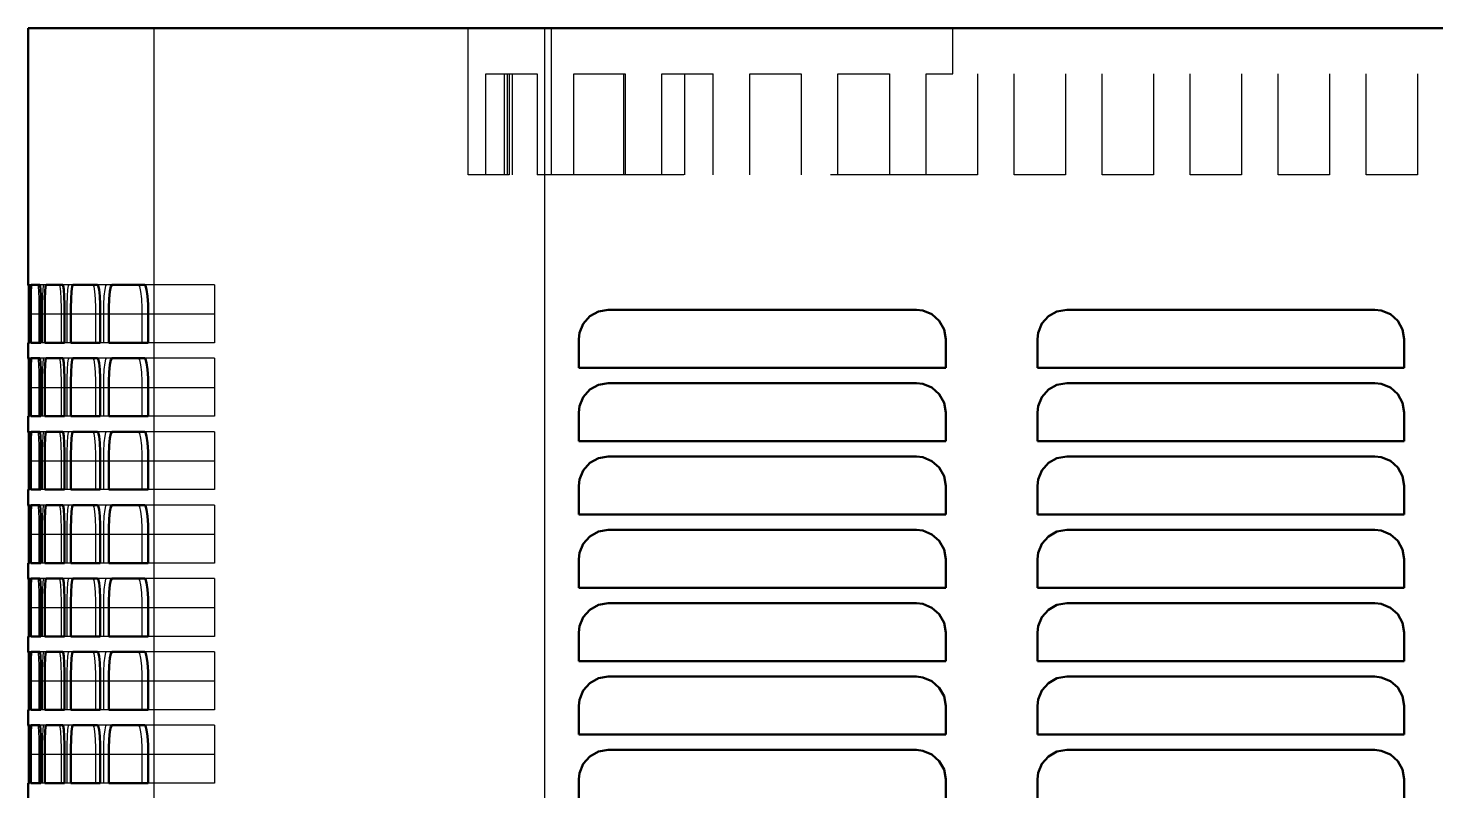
# Model space of a CAD drawing. Header units: inches. Extents: x 0 to 35.8, y 0 to 41.5.
# Drawn here: x 0.23 to 9.83, y 36.3 to 41.5 of the extents above; entities that cross this region are included whole.
import ezdxf

# ---------------------------------------------------------------- set-up
doc = ezdxf.new("R2010")
doc.units = ezdxf.units.IN
doc.header["$MEASUREMENT"] = 0
doc.linetypes.add('Dashed', pattern=[2, 1, -1])
for name, color, linetype, lineweight in [('AM_0', 7, 'Continuous', 50), ('AM_4', 3, 'Continuous', 25), ('AM_9', 6, 'Dashed', 25)]:
    doc.layers.add(name, color=color, linetype=linetype, lineweight=lineweight)

msp = doc.modelspace()

# ---------------------------------------------------------------- linework, layer by layer
at = {"layer": 'AM_0'}
for p, q in [((0.23, 41.5), (0.23, 39.75)), ((0.23, 41.5), (35.77, 41.5)), ((0.2364, 39.75), (0.23, 39.75)), ((0.3099, 39.75), (0.2515, 39.75)), ((0.4655, 39.75), (0.3519, 39.75)), ((0.7037, 39.75), (0.5345, 39.75)), ((1.0249, 39.75), (0.7999, 39.75)), ((0.2348, 39.55), (0.2348, 39.355)), ((0.2387, 39.355), (0.2387, 39.55)), ((0.2478, 39.55), (0.2478, 39.355)), ((0.3174, 39.355), (0.3174, 39.55)), ((0.343, 39.55), (0.343, 39.355)), ((0.4783, 39.355), (0.4783, 39.55)), ((0.5204, 39.55), (0.5204, 39.355)), ((0.7218, 39.355), (0.7218, 39.55)), ((0.7804, 39.55), (0.7804, 39.355)), ((1.0483, 39.355), (1.0483, 39.55)), ((6.284, 39.581), (4.184, 39.581)), ((9.409, 39.581), (7.309, 39.581)), ((0.23, 39.355), (0.2387, 39.355)), ((0.23, 39.355), (0.23, 39.25)), ((0.2478, 39.355), (0.3174, 39.355)), ((0.343, 39.355), (0.4783, 39.355)), ((0.5204, 39.355), (0.7218, 39.355)), ((0.7804, 39.355), (1.0483, 39.355)), ((3.984, 39.381), (3.984, 39.186)), ((6.484, 39.186), (6.484, 39.381)), ((7.109, 39.381), (7.109, 39.186)), ((9.609, 39.186), (9.609, 39.381)), ((0.2364, 39.25), (0.23, 39.25)), ((0.3099, 39.25), (0.2515, 39.25)), ((0.4655, 39.25), (0.3519, 39.25)), ((0.7037, 39.25), (0.5345, 39.25)), ((1.0249, 39.25), (0.7999, 39.25)), ((3.984, 39.186), (6.484, 39.186)), ((7.109, 39.186), (9.609, 39.186)), ((6.284, 39.081), (4.184, 39.081)), ((9.409, 39.081), (7.309, 39.081)), ((0.2348, 39.05), (0.2348, 38.855)), ((0.2387, 38.855), (0.2387, 39.05)), ((0.2478, 39.05), (0.2478, 38.855)), ((0.3174, 38.855), (0.3174, 39.05)), ((0.343, 39.05), (0.343, 38.855)), ((0.4783, 38.855), (0.4783, 39.05)), ((0.5204, 39.05), (0.5204, 38.855)), ((0.7218, 38.855), (0.7218, 39.05)), ((0.7804, 39.05), (0.7804, 38.855)), ((1.0483, 38.855), (1.0483, 39.05)), ((3.984, 38.881), (3.984, 38.686)), ((6.484, 38.686), (6.484, 38.881)), ((7.109, 38.881), (7.109, 38.686)), ((9.609, 38.686), (9.609, 38.881)), ((0.23, 38.855), (0.2387, 38.855)), ((0.23, 38.855), (0.23, 38.75)), ((0.2478, 38.855), (0.3174, 38.855)), ((0.343, 38.855), (0.4783, 38.855)), ((0.5204, 38.855), (0.7218, 38.855)), ((0.7804, 38.855), (1.0483, 38.855)), ((0.2364, 38.75), (0.23, 38.75)), ((0.3099, 38.75), (0.2515, 38.75)), ((0.4655, 38.75), (0.3519, 38.75)), ((0.7037, 38.75), (0.5345, 38.75)), ((1.0249, 38.75), (0.7999, 38.75)), ((3.984, 38.686), (6.484, 38.686)), ((7.109, 38.686), (9.609, 38.686)), ((6.284, 38.581), (4.184, 38.581)), ((9.409, 38.581), (7.309, 38.581)), ((0.2348, 38.55), (0.2348, 38.355)), ((0.2387, 38.355), (0.2387, 38.55)), ((0.2478, 38.55), (0.2478, 38.355)), ((0.3174, 38.355), (0.3174, 38.55)), ((0.343, 38.55), (0.343, 38.355)), ((0.4783, 38.355), (0.4783, 38.55)), ((0.5204, 38.55), (0.5204, 38.355)), ((0.7218, 38.355), (0.7218, 38.55)), ((0.7804, 38.55), (0.7804, 38.355)), ((1.0483, 38.355), (1.0483, 38.55)), ((3.984, 38.381), (3.984, 38.186)), ((6.484, 38.186), (6.484, 38.381)), ((7.109, 38.381), (7.109, 38.186)), ((9.609, 38.186), (9.609, 38.381)), ((0.23, 38.355), (0.2387, 38.355)), ((0.23, 38.355), (0.23, 38.25)), ((0.2478, 38.355), (0.3174, 38.355)), ((0.343, 38.355), (0.4783, 38.355)), ((0.5204, 38.355), (0.7218, 38.355)), ((0.7804, 38.355), (1.0483, 38.355)), ((0.2364, 38.25), (0.23, 38.25)), ((0.3099, 38.25), (0.2515, 38.25)), ((0.4655, 38.25), (0.3519, 38.25)), ((0.7037, 38.25), (0.5345, 38.25)), ((1.0249, 38.25), (0.7999, 38.25)), ((3.984, 38.186), (6.484, 38.186)), ((7.109, 38.186), (9.609, 38.186)), ((0.2348, 38.05), (0.2348, 37.855)), ((0.2387, 37.855), (0.2387, 38.05)), ((0.2478, 38.05), (0.2478, 37.855)), ((0.3174, 37.855), (0.3174, 38.05)), ((0.343, 38.05), (0.343, 37.855)), ((0.4783, 37.855), (0.4783, 38.05)), ((0.5204, 38.05), (0.5204, 37.855)), ((0.7218, 37.855), (0.7218, 38.05)), ((0.7804, 38.05), (0.7804, 37.855)), ((1.0483, 37.855), (1.0483, 38.05)), ((6.284, 38.081), (4.184, 38.081)), ((9.409, 38.081), (7.309, 38.081)), ((0.23, 37.855), (0.2387, 37.855)), ((0.23, 37.855), (0.23, 37.75)), ((0.2478, 37.855), (0.3174, 37.855)), ((0.343, 37.855), (0.4783, 37.855)), ((0.5204, 37.855), (0.7218, 37.855)), ((0.7804, 37.855), (1.0483, 37.855)), ((3.984, 37.881), (3.984, 37.686)), ((6.484, 37.686), (6.484, 37.881)), ((7.109, 37.881), (7.109, 37.686)), ((9.609, 37.686), (9.609, 37.881)), ((0.2364, 37.75), (0.23, 37.75)), ((0.3099, 37.75), (0.2515, 37.75)), ((0.4655, 37.75), (0.3519, 37.75)), ((0.7037, 37.75), (0.5345, 37.75)), ((1.0249, 37.75), (0.7999, 37.75)), ((3.984, 37.686), (6.484, 37.686)), ((7.109, 37.686), (9.609, 37.686)), ((0.2348, 37.55), (0.2348, 37.355)), ((0.2387, 37.355), (0.2387, 37.55)), ((0.2478, 37.55), (0.2478, 37.355)), ((0.3174, 37.355), (0.3174, 37.55)), ((0.343, 37.55), (0.343, 37.355)), ((0.4783, 37.355), (0.4783, 37.55)), ((0.5204, 37.55), (0.5204, 37.355)), ((0.7218, 37.355), (0.7218, 37.55)), ((0.7804, 37.55), (0.7804, 37.355)), ((1.0483, 37.355), (1.0483, 37.55)), ((6.284, 37.581), (4.184, 37.581)), ((9.409, 37.581), (7.309, 37.581)), ((0.23, 37.355), (0.2387, 37.355)), ((0.23, 37.355), (0.23, 37.25)), ((0.2478, 37.355), (0.3174, 37.355)), ((0.343, 37.355), (0.4783, 37.355)), ((0.5204, 37.355), (0.7218, 37.355)), ((0.7804, 37.355), (1.0483, 37.355)), ((3.984, 37.381), (3.984, 37.186)), ((6.484, 37.186), (6.484, 37.381)), ((7.109, 37.381), (7.109, 37.186)), ((9.609, 37.186), (9.609, 37.381)), ((0.2364, 37.25), (0.23, 37.25)), ((0.3099, 37.25), (0.2515, 37.25)), ((0.4655, 37.25), (0.3519, 37.25)), ((0.7037, 37.25), (0.5345, 37.25)), ((1.0249, 37.25), (0.7999, 37.25)), ((3.984, 37.186), (6.484, 37.186)), ((7.109, 37.186), (9.609, 37.186)), ((0.2348, 37.05), (0.2348, 36.855)), ((0.2387, 36.855), (0.2387, 37.05)), ((0.2478, 37.05), (0.2478, 36.855)), ((0.3174, 36.855), (0.3174, 37.05)), ((0.343, 37.05), (0.343, 36.855)), ((0.4783, 36.855), (0.4783, 37.05)), ((0.5204, 37.05), (0.5204, 36.855)), ((0.7218, 36.855), (0.7218, 37.05)), ((0.7804, 37.05), (0.7804, 36.855)), ((1.0483, 36.855), (1.0483, 37.05)), ((6.284, 37.081), (4.184, 37.081)), ((9.409, 37.081), (7.309, 37.081)), ((0.23, 36.855), (0.2387, 36.855)), ((0.23, 36.855), (0.23, 36.75)), ((0.2478, 36.855), (0.3174, 36.855)), ((0.343, 36.855), (0.4783, 36.855)), ((0.5204, 36.855), (0.7218, 36.855)), ((0.7804, 36.855), (1.0483, 36.855)), ((3.984, 36.881), (3.984, 36.686)), ((6.484, 36.686), (6.484, 36.881)), ((7.109, 36.881), (7.109, 36.686)), ((9.609, 36.686), (9.609, 36.881)), ((0.2364, 36.75), (0.23, 36.75)), ((0.3099, 36.75), (0.2515, 36.75)), ((0.4655, 36.75), (0.3519, 36.75)), ((0.7037, 36.75), (0.5345, 36.75)), ((1.0249, 36.75), (0.7999, 36.75)), ((3.984, 36.686), (6.484, 36.686)), ((7.109, 36.686), (9.609, 36.686)), ((6.284, 36.581), (4.184, 36.581)), ((9.409, 36.581), (7.309, 36.581)), ((0.2348, 36.55), (0.2348, 36.355)), ((0.2387, 36.355), (0.2387, 36.55)), ((0.2478, 36.55), (0.2478, 36.355)), ((0.3174, 36.355), (0.3174, 36.55)), ((0.343, 36.55), (0.343, 36.355)), ((0.4783, 36.355), (0.4783, 36.55)), ((0.5204, 36.55), (0.5204, 36.355)), ((0.7218, 36.355), (0.7218, 36.55)), ((0.7804, 36.55), (0.7804, 36.355)), ((1.0483, 36.355), (1.0483, 36.55)), ((3.984, 36.381), (3.984, 36.186)), ((6.484, 36.186), (6.484, 36.381)), ((7.109, 36.381), (7.109, 36.186)), ((9.609, 36.186), (9.609, 36.381)), ((0.23, 36.355), (0.2387, 36.355)), ((0.23, 36.355), (0.23, 36.25)), ((0.2478, 36.355), (0.3174, 36.355)), ((0.343, 36.355), (0.4783, 36.355)), ((0.5204, 36.355), (0.7218, 36.355)), ((0.7804, 36.355), (1.0483, 36.355))]:
    msp.add_line(p, q, dxfattribs=at)
for points in [[(0.2331, 39.75), (0.2336, 39.7387), (0.2341, 39.7062), (0.2345, 39.656), (0.2347, 39.5939), (0.2348, 39.55)], [(0.2387, 39.55), (0.2385, 39.6162), (0.2381, 39.6749), (0.2376, 39.7196), (0.2369, 39.7451), (0.2364, 39.75)], [(0.2515, 39.75), (0.2502, 39.7387), (0.2492, 39.7062), (0.2484, 39.656), (0.2479, 39.5939), (0.2478, 39.55)], [(0.3174, 39.55), (0.3169, 39.6162), (0.3157, 39.6749), (0.3138, 39.7195), (0.3115, 39.7451), (0.3099, 39.75)], [(0.3519, 39.75), (0.3489, 39.7387), (0.3463, 39.7061), (0.3443, 39.6559), (0.3432, 39.5937), (0.343, 39.55)], [(0.4783, 39.55), (0.4776, 39.6161), (0.4755, 39.6747), (0.4723, 39.7194), (0.4683, 39.745), (0.4655, 39.75)], [(0.5345, 39.75), (0.5298, 39.7387), (0.5256, 39.706), (0.5225, 39.6556), (0.5207, 39.5934), (0.5204, 39.55)], [(0.7218, 39.55), (0.7207, 39.616), (0.7178, 39.6746), (0.7133, 39.7192), (0.7077, 39.7449), (0.7037, 39.75)], [(0.7999, 39.75), (0.7934, 39.7386), (0.7876, 39.7058), (0.7833, 39.6553), (0.7809, 39.593), (0.7804, 39.55)], [(1.0483, 39.55), (1.047, 39.6159), (1.0432, 39.6743), (1.0374, 39.7189), (1.0301, 39.7448), (1.0249, 39.75)], [(4.184, 39.581), (4.1175, 39.5696), (4.0584, 39.5367), (4.0138, 39.486), (3.9886, 39.4236), (3.984, 39.381)], [(6.484, 39.381), (6.4728, 39.447), (6.4405, 39.5055), (6.3907, 39.5501), (6.3288, 39.5759), (6.284, 39.581)], [(7.309, 39.581), (7.2426, 39.5697), (7.1837, 39.5369), (7.139, 39.4864), (7.1137, 39.4241), (7.109, 39.381)], [(9.609, 39.381), (9.5978, 39.4471), (9.5654, 39.5057), (9.5154, 39.5504), (9.4534, 39.576), (9.409, 39.581)], [(0.2331, 39.25), (0.2336, 39.2387), (0.2341, 39.2062), (0.2345, 39.156), (0.2347, 39.0939), (0.2348, 39.05)], [(0.2387, 39.05), (0.2385, 39.1162), (0.2381, 39.1749), (0.2376, 39.2196), (0.2369, 39.2451), (0.2364, 39.25)], [(0.2515, 39.25), (0.2502, 39.2387), (0.2492, 39.2062), (0.2484, 39.156), (0.2479, 39.0939), (0.2478, 39.05)], [(0.3174, 39.05), (0.3169, 39.1162), (0.3157, 39.1749), (0.3138, 39.2195), (0.3115, 39.2451), (0.3099, 39.25)], [(0.3519, 39.25), (0.3489, 39.2387), (0.3463, 39.2061), (0.3443, 39.1559), (0.3432, 39.0937), (0.343, 39.05)], [(0.4783, 39.05), (0.4776, 39.1161), (0.4755, 39.1747), (0.4723, 39.2194), (0.4683, 39.245), (0.4655, 39.25)], [(0.5345, 39.25), (0.5298, 39.2387), (0.5256, 39.206), (0.5225, 39.1556), (0.5207, 39.0934), (0.5204, 39.05)], [(0.7218, 39.05), (0.7207, 39.116), (0.7178, 39.1746), (0.7133, 39.2192), (0.7077, 39.2449), (0.7037, 39.25)], [(0.7999, 39.25), (0.7934, 39.2386), (0.7876, 39.2058), (0.7833, 39.1553), (0.7809, 39.093), (0.7804, 39.05)], [(1.0483, 39.05), (1.047, 39.1159), (1.0432, 39.1743), (1.0374, 39.2189), (1.0301, 39.2448), (1.0249, 39.25)], [(4.184, 39.081), (4.1175, 39.0696), (4.0584, 39.0367), (4.0138, 38.986), (3.9886, 38.9236), (3.984, 38.881)], [(6.484, 38.881), (6.4728, 38.947), (6.4405, 39.0055), (6.3907, 39.0501), (6.3288, 39.0759), (6.284, 39.081)], [(7.309, 39.081), (7.2426, 39.0697), (7.1837, 39.0369), (7.139, 38.9864), (7.1137, 38.9241), (7.109, 38.881)], [(9.609, 38.881), (9.5978, 38.9471), (9.5654, 39.0057), (9.5154, 39.0504), (9.4534, 39.076), (9.409, 39.081)], [(0.2331, 38.75), (0.2336, 38.7387), (0.2341, 38.7062), (0.2345, 38.656), (0.2347, 38.5939), (0.2348, 38.55)], [(0.2387, 38.55), (0.2385, 38.6162), (0.2381, 38.6749), (0.2376, 38.7196), (0.2369, 38.7451), (0.2364, 38.75)], [(0.2515, 38.75), (0.2502, 38.7387), (0.2492, 38.7062), (0.2484, 38.656), (0.2479, 38.5939), (0.2478, 38.55)], [(0.3174, 38.55), (0.3169, 38.6162), (0.3157, 38.6749), (0.3138, 38.7195), (0.3115, 38.7451), (0.3099, 38.75)], [(0.3519, 38.75), (0.3489, 38.7387), (0.3463, 38.7061), (0.3443, 38.6559), (0.3432, 38.5937), (0.343, 38.55)], [(0.4783, 38.55), (0.4776, 38.6161), (0.4755, 38.6747), (0.4723, 38.7194), (0.4683, 38.745), (0.4655, 38.75)], [(0.5345, 38.75), (0.5298, 38.7387), (0.5256, 38.706), (0.5225, 38.6556), (0.5207, 38.5934), (0.5204, 38.55)], [(0.7218, 38.55), (0.7207, 38.616), (0.7178, 38.6746), (0.7133, 38.7192), (0.7077, 38.7449), (0.7037, 38.75)], [(0.7999, 38.75), (0.7934, 38.7386), (0.7876, 38.7058), (0.7833, 38.6553), (0.7809, 38.593), (0.7804, 38.55)], [(1.0483, 38.55), (1.047, 38.6159), (1.0432, 38.6743), (1.0374, 38.7189), (1.0301, 38.7448), (1.0249, 38.75)], [(4.184, 38.581), (4.1175, 38.5696), (4.0584, 38.5367), (4.0138, 38.486), (3.9886, 38.4236), (3.984, 38.381)], [(6.484, 38.381), (6.4728, 38.447), (6.4405, 38.5055), (6.3907, 38.5501), (6.3288, 38.5759), (6.284, 38.581)], [(7.309, 38.581), (7.2426, 38.5697), (7.1837, 38.5369), (7.139, 38.4864), (7.1137, 38.4241), (7.109, 38.381)], [(9.609, 38.381), (9.5978, 38.4471), (9.5654, 38.5057), (9.5154, 38.5504), (9.4534, 38.576), (9.409, 38.581)], [(0.2331, 38.25), (0.2336, 38.2387), (0.2341, 38.2062), (0.2345, 38.156), (0.2347, 38.0939), (0.2348, 38.05)], [(0.2387, 38.05), (0.2385, 38.1162), (0.2381, 38.1749), (0.2376, 38.2196), (0.2369, 38.2451), (0.2364, 38.25)], [(0.2515, 38.25), (0.2502, 38.2387), (0.2492, 38.2062), (0.2484, 38.156), (0.2479, 38.0939), (0.2478, 38.05)], [(0.3174, 38.05), (0.3169, 38.1162), (0.3157, 38.1749), (0.3138, 38.2195), (0.3115, 38.2451), (0.3099, 38.25)], [(0.3519, 38.25), (0.3489, 38.2387), (0.3463, 38.2061), (0.3443, 38.1559), (0.3432, 38.0937), (0.343, 38.05)], [(0.4783, 38.05), (0.4776, 38.1161), (0.4755, 38.1747), (0.4723, 38.2194), (0.4683, 38.245), (0.4655, 38.25)], [(0.5345, 38.25), (0.5298, 38.2387), (0.5256, 38.206), (0.5225, 38.1556), (0.5207, 38.0934), (0.5204, 38.05)], [(0.7218, 38.05), (0.7207, 38.116), (0.7178, 38.1746), (0.7133, 38.2192), (0.7077, 38.2449), (0.7037, 38.25)], [(0.7999, 38.25), (0.7934, 38.2386), (0.7876, 38.2058), (0.7833, 38.1553), (0.7809, 38.093), (0.7804, 38.05)], [(1.0483, 38.05), (1.047, 38.1159), (1.0432, 38.1743), (1.0374, 38.2189), (1.0301, 38.2448), (1.0249, 38.25)], [(4.184, 38.081), (4.1175, 38.0696), (4.0584, 38.0367), (4.0138, 37.986), (3.9886, 37.9236), (3.984, 37.881)], [(6.484, 37.881), (6.4728, 37.947), (6.4405, 38.0055), (6.3907, 38.0501), (6.3288, 38.0759), (6.284, 38.081)], [(7.309, 38.081), (7.2426, 38.0697), (7.1837, 38.0369), (7.139, 37.9864), (7.1137, 37.9241), (7.109, 37.881)], [(9.609, 37.881), (9.5978, 37.9471), (9.5654, 38.0057), (9.5154, 38.0504), (9.4534, 38.076), (9.409, 38.081)], [(0.2331, 37.75), (0.2336, 37.7387), (0.2341, 37.7062), (0.2345, 37.656), (0.2347, 37.5939), (0.2348, 37.55)], [(0.2387, 37.55), (0.2385, 37.6162), (0.2381, 37.6749), (0.2376, 37.7196), (0.2369, 37.7451), (0.2364, 37.75)], [(0.2515, 37.75), (0.2502, 37.7387), (0.2492, 37.7062), (0.2484, 37.656), (0.2479, 37.5939), (0.2478, 37.55)], [(0.3174, 37.55), (0.3169, 37.6162), (0.3157, 37.6749), (0.3138, 37.7195), (0.3115, 37.7451), (0.3099, 37.75)], [(0.3519, 37.75), (0.3489, 37.7387), (0.3463, 37.7061), (0.3443, 37.6559), (0.3432, 37.5937), (0.343, 37.55)], [(0.4783, 37.55), (0.4776, 37.6161), (0.4755, 37.6747), (0.4723, 37.7194), (0.4683, 37.745), (0.4655, 37.75)], [(0.5345, 37.75), (0.5298, 37.7387), (0.5256, 37.706), (0.5225, 37.6556), (0.5207, 37.5934), (0.5204, 37.55)], [(0.7218, 37.55), (0.7207, 37.616), (0.7178, 37.6746), (0.7133, 37.7192), (0.7077, 37.7449), (0.7037, 37.75)], [(0.7999, 37.75), (0.7934, 37.7386), (0.7876, 37.7058), (0.7833, 37.6553), (0.7809, 37.593), (0.7804, 37.55)], [(1.0483, 37.55), (1.047, 37.6159), (1.0432, 37.6743), (1.0374, 37.7189), (1.0301, 37.7448), (1.0249, 37.75)], [(4.184, 37.581), (4.1175, 37.5696), (4.0584, 37.5367), (4.0138, 37.486), (3.9886, 37.4236), (3.984, 37.381)], [(6.484, 37.381), (6.4728, 37.447), (6.4405, 37.5055), (6.3907, 37.5501), (6.3288, 37.5759), (6.284, 37.581)], [(7.309, 37.581), (7.2426, 37.5697), (7.1837, 37.5369), (7.139, 37.4864), (7.1137, 37.4241), (7.109, 37.381)], [(9.609, 37.381), (9.5978, 37.4471), (9.5654, 37.5057), (9.5154, 37.5504), (9.4534, 37.576), (9.409, 37.581)], [(0.2331, 37.25), (0.2336, 37.2387), (0.2341, 37.2062), (0.2345, 37.156), (0.2347, 37.0939), (0.2348, 37.05)], [(0.2387, 37.05), (0.2385, 37.1162), (0.2381, 37.1749), (0.2376, 37.2196), (0.2369, 37.2451), (0.2364, 37.25)], [(0.2515, 37.25), (0.2502, 37.2387), (0.2492, 37.2062), (0.2484, 37.156), (0.2479, 37.0939), (0.2478, 37.05)], [(0.3174, 37.05), (0.3169, 37.1162), (0.3157, 37.1749), (0.3138, 37.2195), (0.3115, 37.2451), (0.3099, 37.25)], [(0.3519, 37.25), (0.3489, 37.2387), (0.3463, 37.2061), (0.3443, 37.1559), (0.3432, 37.0937), (0.343, 37.05)], [(0.4783, 37.05), (0.4776, 37.1161), (0.4755, 37.1747), (0.4723, 37.2194), (0.4683, 37.245), (0.4655, 37.25)], [(0.5345, 37.25), (0.5298, 37.2387), (0.5256, 37.206), (0.5225, 37.1556), (0.5207, 37.0934), (0.5204, 37.05)], [(0.7218, 37.05), (0.7207, 37.116), (0.7178, 37.1746), (0.7133, 37.2192), (0.7077, 37.2449), (0.7037, 37.25)], [(0.7999, 37.25), (0.7934, 37.2386), (0.7876, 37.2058), (0.7833, 37.1553), (0.7809, 37.093), (0.7804, 37.05)], [(1.0483, 37.05), (1.047, 37.1159), (1.0432, 37.1743), (1.0374, 37.2189), (1.0301, 37.2448), (1.0249, 37.25)], [(4.184, 37.081), (4.1175, 37.0696), (4.0584, 37.0367), (4.0138, 36.986), (3.9886, 36.9236), (3.984, 36.881)], [(6.484, 36.881), (6.4728, 36.947), (6.4405, 37.0055), (6.3907, 37.0501), (6.3288, 37.0759), (6.284, 37.081)], [(7.309, 37.081), (7.2426, 37.0697), (7.1837, 37.0369), (7.139, 36.9864), (7.1137, 36.9241), (7.109, 36.881)], [(9.609, 36.881), (9.5978, 36.9471), (9.5654, 37.0057), (9.5154, 37.0504), (9.4534, 37.076), (9.409, 37.081)], [(0.2331, 36.75), (0.2336, 36.7387), (0.2341, 36.7062), (0.2345, 36.656), (0.2347, 36.5939), (0.2348, 36.55)], [(0.2387, 36.55), (0.2385, 36.6162), (0.2381, 36.6749), (0.2376, 36.7196), (0.2369, 36.7451), (0.2364, 36.75)], [(0.2515, 36.75), (0.2502, 36.7387), (0.2492, 36.7062), (0.2484, 36.656), (0.2479, 36.5939), (0.2478, 36.55)], [(0.3174, 36.55), (0.3169, 36.6162), (0.3157, 36.6749), (0.3138, 36.7195), (0.3115, 36.7451), (0.3099, 36.75)], [(0.3519, 36.75), (0.3489, 36.7387), (0.3463, 36.7061), (0.3443, 36.6559), (0.3432, 36.5937), (0.343, 36.55)], [(0.4783, 36.55), (0.4776, 36.6161), (0.4755, 36.6747), (0.4723, 36.7194), (0.4683, 36.745), (0.4655, 36.75)], [(0.5345, 36.75), (0.5298, 36.7387), (0.5256, 36.706), (0.5225, 36.6556), (0.5207, 36.5934), (0.5204, 36.55)], [(0.7218, 36.55), (0.7207, 36.616), (0.7178, 36.6746), (0.7133, 36.7192), (0.7077, 36.7449), (0.7037, 36.75)], [(0.7999, 36.75), (0.7934, 36.7386), (0.7876, 36.7058), (0.7833, 36.6553), (0.7809, 36.593), (0.7804, 36.55)], [(1.0483, 36.55), (1.047, 36.6159), (1.0432, 36.6743), (1.0374, 36.7189), (1.0301, 36.7448), (1.0249, 36.75)], [(4.184, 36.581), (4.1175, 36.5696), (4.0584, 36.5367), (4.0138, 36.486), (3.9886, 36.4236), (3.984, 36.381)], [(6.484, 36.381), (6.4728, 36.447), (6.4405, 36.5055), (6.3907, 36.5501), (6.3288, 36.5759), (6.284, 36.581)], [(7.309, 36.581), (7.2426, 36.5697), (7.1837, 36.5369), (7.139, 36.4864), (7.1137, 36.4241), (7.109, 36.381)], [(9.609, 36.381), (9.5978, 36.4471), (9.5654, 36.5057), (9.5154, 36.5504), (9.4534, 36.576), (9.409, 36.581)]]:
    msp.add_lwpolyline(points, dxfattribs=at)
at = {"layer": 'AM_4'}
for p, q in [((1.0858, 41.5), (1.0858, 1.625)), ((3.7489, 41.5), (3.7489, 1.625)), ((0.2387, 39.55), (0.2348, 39.55)), ((0.3174, 39.55), (0.2478, 39.55)), ((0.4783, 39.55), (0.343, 39.55)), ((0.7218, 39.55), (0.5204, 39.55)), ((1.0483, 39.55), (0.7804, 39.55)), ((0.2387, 39.05), (0.2348, 39.05)), ((0.3174, 39.05), (0.2478, 39.05)), ((0.4783, 39.05), (0.343, 39.05)), ((0.7218, 39.05), (0.5204, 39.05)), ((1.0483, 39.05), (0.7804, 39.05)), ((0.2387, 38.55), (0.2348, 38.55)), ((0.3174, 38.55), (0.2478, 38.55)), ((0.4783, 38.55), (0.343, 38.55)), ((0.7218, 38.55), (0.5204, 38.55)), ((1.0483, 38.55), (0.7804, 38.55)), ((0.2387, 38.05), (0.2348, 38.05)), ((0.3174, 38.05), (0.2478, 38.05)), ((0.4783, 38.05), (0.343, 38.05)), ((0.7218, 38.05), (0.5204, 38.05)), ((1.0483, 38.05), (0.7804, 38.05)), ((0.2387, 37.55), (0.2348, 37.55)), ((0.3174, 37.55), (0.2478, 37.55)), ((0.4783, 37.55), (0.343, 37.55)), ((0.7218, 37.55), (0.5204, 37.55)), ((1.0483, 37.55), (0.7804, 37.55)), ((0.2387, 37.05), (0.2348, 37.05)), ((0.3174, 37.05), (0.2478, 37.05)), ((0.4783, 37.05), (0.343, 37.05)), ((0.7218, 37.05), (0.5204, 37.05)), ((1.0483, 37.05), (0.7804, 37.05)), ((0.2387, 36.55), (0.2348, 36.55)), ((0.3174, 36.55), (0.2478, 36.55)), ((0.4783, 36.55), (0.343, 36.55)), ((0.7218, 36.55), (0.5204, 36.55)), ((1.0483, 36.55), (0.7804, 36.55))]:
    msp.add_line(p, q, dxfattribs=at)
at = {"layer": 'AM_9'}
for p, q in [((3.23, 40.5), (3.23, 41.5)), ((3.7979, 40.5), (3.7979, 41.5)), ((6.5317, 41.188), (6.5317, 41.5)), ((3.35, 41.188), (3.7, 41.188)), ((3.35, 40.5), (3.35, 41.188)), ((3.4758, 40.5), (3.4758, 41.188)), ((3.4957, 41.188), (3.4957, 40.5)), ((3.5095, 41.188), (3.5095, 40.5)), ((3.5307, 40.5), (3.5307, 41.188)), ((3.7, 41.188), (3.7, 40.5)), ((3.95, 40.5), (3.95, 41.188)), ((3.95, 41.188), (4.3, 41.188)), ((4.2894, 40.5), (4.2894, 41.188)), ((4.3, 41.188), (4.3, 40.5)), ((4.55, 40.5), (4.55, 41.188)), ((4.55, 41.188), (4.9, 41.188)), ((4.7029, 41.188), (4.7029, 40.5)), ((4.9, 40.5), (4.9, 41.188)), ((5.15, 40.5), (5.15, 41.188)), ((5.15, 41.188), (5.5, 41.188)), ((5.5, 41.188), (5.5, 40.5)), ((5.75, 40.5), (5.75, 41.188)), ((5.75, 41.188), (6.1, 41.188)), ((6.1, 41.188), (6.1, 40.5)), ((6.35, 40.5), (6.35, 41.188)), ((6.35, 41.188), (6.5317, 41.188)), ((6.7, 41.188), (6.7, 40.5)), ((6.95, 40.5), (6.95, 41.188)), ((7.3, 41.188), (7.3, 40.5)), ((7.55, 40.5), (7.55, 41.188)), ((7.9, 41.188), (7.9, 40.5)), ((8.15, 40.5), (8.15, 41.188)), ((8.5, 41.188), (8.5, 40.5)), ((8.75, 40.5), (8.75, 41.188)), ((9.1, 41.188), (9.1, 40.5)), ((9.35, 40.5), (9.35, 41.188)), ((9.7, 41.188), (9.7, 40.5)), ((3.5095, 40.5), (3.23, 40.5)), ((6.7, 40.5), (3.5307, 40.5)), ((7.3, 40.5), (6.95, 40.5)), ((7.9, 40.5), (7.55, 40.5)), ((8.5, 40.5), (8.15, 40.5)), ((9.1, 40.5), (8.75, 40.5)), ((9.7, 40.5), (9.35, 40.5)), ((0.2515, 39.75), (0.2364, 39.75)), ((0.3519, 39.75), (0.3099, 39.75)), ((0.5345, 39.75), (0.4655, 39.75)), ((0.7999, 39.75), (0.7037, 39.75)), ((1.5, 39.75), (1.0249, 39.75)), ((1.5, 39.75), (1.5, 39.355)), ((0.2478, 39.55), (0.2387, 39.55)), ((0.242, 39.355), (0.242, 39.55)), ((0.3037, 39.55), (0.3037, 39.355)), ((0.343, 39.55), (0.3174, 39.55)), ((0.3273, 39.355), (0.3273, 39.55)), ((0.4548, 39.55), (0.4548, 39.355)), ((0.5204, 39.55), (0.4783, 39.55)), ((0.4949, 39.355), (0.4949, 39.55)), ((0.6884, 39.55), (0.6884, 39.355)), ((0.7804, 39.55), (0.7218, 39.55)), ((0.7451, 39.355), (0.7451, 39.55)), ((1.005, 39.55), (1.005, 39.355)), ((1.5, 39.55), (1.0483, 39.55)), ((0.2478, 39.355), (0.2387, 39.355)), ((0.343, 39.355), (0.3174, 39.355)), ((0.5204, 39.355), (0.4783, 39.355)), ((0.7804, 39.355), (0.7218, 39.355)), ((1.5, 39.355), (1.0483, 39.355)), ((0.2515, 39.25), (0.2364, 39.25)), ((0.3519, 39.25), (0.3099, 39.25)), ((0.5345, 39.25), (0.4655, 39.25)), ((0.7999, 39.25), (0.7037, 39.25)), ((1.5, 39.25), (1.0249, 39.25)), ((1.5, 39.25), (1.5, 38.855)), ((0.2478, 39.05), (0.2387, 39.05)), ((0.242, 38.855), (0.242, 39.05)), ((0.3037, 39.05), (0.3037, 38.855)), ((0.343, 39.05), (0.3174, 39.05)), ((0.3273, 38.855), (0.3273, 39.05)), ((0.4548, 39.05), (0.4548, 38.855)), ((0.5204, 39.05), (0.4783, 39.05)), ((0.4949, 38.855), (0.4949, 39.05)), ((0.6884, 39.05), (0.6884, 38.855)), ((0.7804, 39.05), (0.7218, 39.05)), ((0.7451, 38.855), (0.7451, 39.05)), ((1.005, 39.05), (1.005, 38.855)), ((1.5, 39.05), (1.0483, 39.05)), ((0.2478, 38.855), (0.2387, 38.855)), ((0.343, 38.855), (0.3174, 38.855)), ((0.5204, 38.855), (0.4783, 38.855)), ((0.7804, 38.855), (0.7218, 38.855)), ((1.5, 38.855), (1.0483, 38.855)), ((0.2515, 38.75), (0.2364, 38.75)), ((0.3519, 38.75), (0.3099, 38.75)), ((0.5345, 38.75), (0.4655, 38.75)), ((0.7999, 38.75), (0.7037, 38.75)), ((1.5, 38.75), (1.0249, 38.75)), ((1.5, 38.75), (1.5, 38.355)), ((0.2478, 38.55), (0.2387, 38.55)), ((0.242, 38.355), (0.242, 38.55)), ((0.3037, 38.55), (0.3037, 38.355)), ((0.343, 38.55), (0.3174, 38.55)), ((0.3273, 38.355), (0.3273, 38.55)), ((0.4548, 38.55), (0.4548, 38.355)), ((0.5204, 38.55), (0.4783, 38.55)), ((0.4949, 38.355), (0.4949, 38.55)), ((0.6884, 38.55), (0.6884, 38.355)), ((0.7804, 38.55), (0.7218, 38.55)), ((0.7451, 38.355), (0.7451, 38.55)), ((1.005, 38.55), (1.005, 38.355)), ((1.5, 38.55), (1.0483, 38.55)), ((0.2478, 38.355), (0.2387, 38.355)), ((0.343, 38.355), (0.3174, 38.355)), ((0.5204, 38.355), (0.4783, 38.355)), ((0.7804, 38.355), (0.7218, 38.355)), ((1.5, 38.355), (1.0483, 38.355)), ((0.2515, 38.25), (0.2364, 38.25)), ((0.3519, 38.25), (0.3099, 38.25)), ((0.5345, 38.25), (0.4655, 38.25)), ((0.7999, 38.25), (0.7037, 38.25)), ((1.5, 38.25), (1.0249, 38.25)), ((1.5, 38.25), (1.5, 37.855)), ((0.2478, 38.05), (0.2387, 38.05)), ((0.242, 37.855), (0.242, 38.05)), ((0.3037, 38.05), (0.3037, 37.855)), ((0.343, 38.05), (0.3174, 38.05)), ((0.3273, 37.855), (0.3273, 38.05)), ((0.4548, 38.05), (0.4548, 37.855)), ((0.5204, 38.05), (0.4783, 38.05)), ((0.4949, 37.855), (0.4949, 38.05)), ((0.6884, 38.05), (0.6884, 37.855)), ((0.7804, 38.05), (0.7218, 38.05)), ((0.7451, 37.855), (0.7451, 38.05)), ((1.005, 38.05), (1.005, 37.855)), ((1.5, 38.05), (1.0483, 38.05)), ((0.2478, 37.855), (0.2387, 37.855)), ((0.343, 37.855), (0.3174, 37.855)), ((0.5204, 37.855), (0.4783, 37.855)), ((0.7804, 37.855), (0.7218, 37.855)), ((1.5, 37.855), (1.0483, 37.855)), ((0.2515, 37.75), (0.2364, 37.75)), ((0.3519, 37.75), (0.3099, 37.75)), ((0.5345, 37.75), (0.4655, 37.75)), ((0.7999, 37.75), (0.7037, 37.75)), ((1.5, 37.75), (1.0249, 37.75)), ((1.5, 37.75), (1.5, 37.355)), ((0.2478, 37.55), (0.2387, 37.55)), ((0.242, 37.355), (0.242, 37.55)), ((0.3037, 37.55), (0.3037, 37.355)), ((0.343, 37.55), (0.3174, 37.55)), ((0.3273, 37.355), (0.3273, 37.55)), ((0.4548, 37.55), (0.4548, 37.355)), ((0.5204, 37.55), (0.4783, 37.55)), ((0.4949, 37.355), (0.4949, 37.55)), ((0.6884, 37.55), (0.6884, 37.355)), ((0.7804, 37.55), (0.7218, 37.55)), ((0.7451, 37.355), (0.7451, 37.55)), ((1.005, 37.55), (1.005, 37.355)), ((1.5, 37.55), (1.0483, 37.55)), ((0.2478, 37.355), (0.2387, 37.355)), ((0.343, 37.355), (0.3174, 37.355)), ((0.5204, 37.355), (0.4783, 37.355)), ((0.7804, 37.355), (0.7218, 37.355)), ((1.5, 37.355), (1.0483, 37.355)), ((0.2515, 37.25), (0.2364, 37.25)), ((0.3519, 37.25), (0.3099, 37.25)), ((0.5345, 37.25), (0.4655, 37.25)), ((0.7999, 37.25), (0.7037, 37.25)), ((1.5, 37.25), (1.0249, 37.25)), ((1.5, 37.25), (1.5, 36.855)), ((0.2478, 37.05), (0.2387, 37.05)), ((0.242, 36.855), (0.242, 37.05)), ((0.3037, 37.05), (0.3037, 36.855)), ((0.343, 37.05), (0.3174, 37.05)), ((0.3273, 36.855), (0.3273, 37.05)), ((0.4548, 37.05), (0.4548, 36.855)), ((0.5204, 37.05), (0.4783, 37.05)), ((0.4949, 36.855), (0.4949, 37.05)), ((0.6884, 37.05), (0.6884, 36.855)), ((0.7804, 37.05), (0.7218, 37.05)), ((0.7451, 36.855), (0.7451, 37.05)), ((1.005, 37.05), (1.005, 36.855)), ((1.5, 37.05), (1.0483, 37.05)), ((0.2478, 36.855), (0.2387, 36.855)), ((0.343, 36.855), (0.3174, 36.855)), ((0.5204, 36.855), (0.4783, 36.855)), ((0.7804, 36.855), (0.7218, 36.855)), ((1.5, 36.855), (1.0483, 36.855)), ((0.2515, 36.75), (0.2364, 36.75)), ((0.3519, 36.75), (0.3099, 36.75)), ((0.5345, 36.75), (0.4655, 36.75)), ((0.7999, 36.75), (0.7037, 36.75)), ((1.5, 36.75), (1.0249, 36.75)), ((1.5, 36.75), (1.5, 36.355)), ((0.2478, 36.55), (0.2387, 36.55)), ((0.242, 36.355), (0.242, 36.55)), ((0.3037, 36.55), (0.3037, 36.355)), ((0.343, 36.55), (0.3174, 36.55)), ((0.3273, 36.355), (0.3273, 36.55)), ((0.4548, 36.55), (0.4548, 36.355)), ((0.5204, 36.55), (0.4783, 36.55)), ((0.4949, 36.355), (0.4949, 36.55)), ((0.6884, 36.55), (0.6884, 36.355)), ((0.7804, 36.55), (0.7218, 36.55)), ((0.7451, 36.355), (0.7451, 36.55)), ((1.005, 36.55), (1.005, 36.355)), ((1.5, 36.55), (1.0483, 36.55)), ((0.2478, 36.355), (0.2387, 36.355)), ((0.343, 36.355), (0.3174, 36.355)), ((0.5204, 36.355), (0.4783, 36.355)), ((0.7804, 36.355), (0.7218, 36.355)), ((1.5, 36.355), (1.0483, 36.355))]:
    msp.add_line(p, q, dxfattribs=at)
for points in [[(0.242, 39.55), (0.2421, 39.6162), (0.2426, 39.6749), (0.2433, 39.7196), (0.2443, 39.7451), (0.245, 39.75)], [(0.2968, 39.75), (0.2991, 39.7387), (0.3011, 39.7061), (0.3026, 39.6559), (0.3035, 39.5938), (0.3037, 39.55)], [(0.3273, 39.55), (0.3278, 39.6162), (0.3291, 39.6749), (0.3312, 39.7195), (0.3338, 39.7451), (0.3356, 39.75)], [(0.4427, 39.75), (0.4467, 39.7387), (0.4502, 39.706), (0.453, 39.6557), (0.4545, 39.5936), (0.4548, 39.55)], [(0.4949, 39.55), (0.4957, 39.6161), (0.4979, 39.6747), (0.5012, 39.7194), (0.5054, 39.745), (0.5085, 39.75)], [(0.671, 39.75), (0.6768, 39.7387), (0.6819, 39.7059), (0.6858, 39.6554), (0.688, 39.5932), (0.6884, 39.55)], [(0.7451, 39.55), (0.7462, 39.616), (0.7492, 39.6745), (0.7539, 39.7192), (0.7597, 39.7449), (0.7639, 39.75)], [(0.9823, 39.75), (0.9898, 39.7386), (0.9965, 39.7057), (1.0016, 39.655), (1.0045, 39.5927), (1.005, 39.55)], [(0.242, 39.05), (0.2421, 39.1162), (0.2426, 39.1749), (0.2433, 39.2196), (0.2443, 39.2451), (0.245, 39.25)], [(0.2968, 39.25), (0.2991, 39.2387), (0.3011, 39.2061), (0.3026, 39.1559), (0.3035, 39.0938), (0.3037, 39.05)], [(0.3273, 39.05), (0.3278, 39.1162), (0.3291, 39.1749), (0.3312, 39.2195), (0.3338, 39.2451), (0.3356, 39.25)], [(0.4427, 39.25), (0.4467, 39.2387), (0.4502, 39.206), (0.453, 39.1557), (0.4545, 39.0936), (0.4548, 39.05)], [(0.4949, 39.05), (0.4957, 39.1161), (0.4979, 39.1747), (0.5012, 39.2194), (0.5054, 39.245), (0.5085, 39.25)], [(0.671, 39.25), (0.6768, 39.2387), (0.6819, 39.2059), (0.6858, 39.1554), (0.688, 39.0932), (0.6884, 39.05)], [(0.7451, 39.05), (0.7462, 39.116), (0.7492, 39.1745), (0.7539, 39.2192), (0.7597, 39.2449), (0.7639, 39.25)], [(0.9823, 39.25), (0.9898, 39.2386), (0.9965, 39.2057), (1.0016, 39.155), (1.0045, 39.0927), (1.005, 39.05)], [(0.242, 38.55), (0.2421, 38.6162), (0.2426, 38.6749), (0.2433, 38.7196), (0.2443, 38.7451), (0.245, 38.75)], [(0.2968, 38.75), (0.2991, 38.7387), (0.3011, 38.7061), (0.3026, 38.6559), (0.3035, 38.5938), (0.3037, 38.55)], [(0.3273, 38.55), (0.3278, 38.6162), (0.3291, 38.6749), (0.3312, 38.7195), (0.3338, 38.7451), (0.3356, 38.75)], [(0.4427, 38.75), (0.4467, 38.7387), (0.4502, 38.706), (0.453, 38.6557), (0.4545, 38.5936), (0.4548, 38.55)], [(0.4949, 38.55), (0.4957, 38.6161), (0.4979, 38.6747), (0.5012, 38.7194), (0.5054, 38.745), (0.5085, 38.75)], [(0.671, 38.75), (0.6768, 38.7387), (0.6819, 38.7059), (0.6858, 38.6554), (0.688, 38.5932), (0.6884, 38.55)], [(0.7451, 38.55), (0.7462, 38.616), (0.7492, 38.6745), (0.7539, 38.7192), (0.7597, 38.7449), (0.7639, 38.75)], [(0.9823, 38.75), (0.9898, 38.7386), (0.9965, 38.7057), (1.0016, 38.655), (1.0045, 38.5927), (1.005, 38.55)], [(0.242, 38.05), (0.2421, 38.1162), (0.2426, 38.1749), (0.2433, 38.2196), (0.2443, 38.2451), (0.245, 38.25)], [(0.2968, 38.25), (0.2991, 38.2387), (0.3011, 38.2061), (0.3026, 38.1559), (0.3035, 38.0938), (0.3037, 38.05)], [(0.3273, 38.05), (0.3278, 38.1162), (0.3291, 38.1749), (0.3312, 38.2195), (0.3338, 38.2451), (0.3356, 38.25)], [(0.4427, 38.25), (0.4467, 38.2387), (0.4502, 38.206), (0.453, 38.1557), (0.4545, 38.0936), (0.4548, 38.05)], [(0.4949, 38.05), (0.4957, 38.1161), (0.4979, 38.1747), (0.5012, 38.2194), (0.5054, 38.245), (0.5085, 38.25)], [(0.671, 38.25), (0.6768, 38.2387), (0.6819, 38.2059), (0.6858, 38.1554), (0.688, 38.0932), (0.6884, 38.05)], [(0.7451, 38.05), (0.7462, 38.116), (0.7492, 38.1745), (0.7539, 38.2192), (0.7597, 38.2449), (0.7639, 38.25)], [(0.9823, 38.25), (0.9898, 38.2386), (0.9965, 38.2057), (1.0016, 38.155), (1.0045, 38.0927), (1.005, 38.05)], [(0.242, 37.55), (0.2421, 37.6162), (0.2426, 37.6749), (0.2433, 37.7196), (0.2443, 37.7451), (0.245, 37.75)], [(0.2968, 37.75), (0.2991, 37.7387), (0.3011, 37.7061), (0.3026, 37.6559), (0.3035, 37.5938), (0.3037, 37.55)], [(0.3273, 37.55), (0.3278, 37.6162), (0.3291, 37.6749), (0.3312, 37.7195), (0.3338, 37.7451), (0.3356, 37.75)], [(0.4427, 37.75), (0.4467, 37.7387), (0.4502, 37.706), (0.453, 37.6557), (0.4545, 37.5936), (0.4548, 37.55)], [(0.4949, 37.55), (0.4957, 37.6161), (0.4979, 37.6747), (0.5012, 37.7194), (0.5054, 37.745), (0.5085, 37.75)], [(0.671, 37.75), (0.6768, 37.7387), (0.6819, 37.7059), (0.6858, 37.6554), (0.688, 37.5932), (0.6884, 37.55)], [(0.7451, 37.55), (0.7462, 37.616), (0.7492, 37.6745), (0.7539, 37.7192), (0.7597, 37.7449), (0.7639, 37.75)], [(0.9823, 37.75), (0.9898, 37.7386), (0.9965, 37.7057), (1.0016, 37.655), (1.0045, 37.5927), (1.005, 37.55)], [(0.242, 37.05), (0.2421, 37.1162), (0.2426, 37.1749), (0.2433, 37.2196), (0.2443, 37.2451), (0.245, 37.25)], [(0.2968, 37.25), (0.2991, 37.2387), (0.3011, 37.2061), (0.3026, 37.1559), (0.3035, 37.0938), (0.3037, 37.05)], [(0.3273, 37.05), (0.3278, 37.1162), (0.3291, 37.1749), (0.3312, 37.2195), (0.3338, 37.2451), (0.3356, 37.25)], [(0.4427, 37.25), (0.4467, 37.2387), (0.4502, 37.206), (0.453, 37.1557), (0.4545, 37.0936), (0.4548, 37.05)], [(0.4949, 37.05), (0.4957, 37.1161), (0.4979, 37.1747), (0.5012, 37.2194), (0.5054, 37.245), (0.5085, 37.25)], [(0.671, 37.25), (0.6768, 37.2387), (0.6819, 37.2059), (0.6858, 37.1554), (0.688, 37.0932), (0.6884, 37.05)], [(0.7451, 37.05), (0.7462, 37.116), (0.7492, 37.1745), (0.7539, 37.2192), (0.7597, 37.2449), (0.7639, 37.25)], [(0.9823, 37.25), (0.9898, 37.2386), (0.9965, 37.2057), (1.0016, 37.155), (1.0045, 37.0927), (1.005, 37.05)], [(0.242, 36.55), (0.2421, 36.6162), (0.2426, 36.6749), (0.2433, 36.7196), (0.2443, 36.7451), (0.245, 36.75)], [(0.2968, 36.75), (0.2991, 36.7387), (0.3011, 36.7061), (0.3026, 36.6559), (0.3035, 36.5938), (0.3037, 36.55)], [(0.3273, 36.55), (0.3278, 36.6162), (0.3291, 36.6749), (0.3312, 36.7195), (0.3338, 36.7451), (0.3356, 36.75)], [(0.4427, 36.75), (0.4467, 36.7387), (0.4502, 36.706), (0.453, 36.6557), (0.4545, 36.5936), (0.4548, 36.55)], [(0.4949, 36.55), (0.4957, 36.6161), (0.4979, 36.6747), (0.5012, 36.7194), (0.5054, 36.745), (0.5085, 36.75)], [(0.671, 36.75), (0.6768, 36.7387), (0.6819, 36.7059), (0.6858, 36.6554), (0.688, 36.5932), (0.6884, 36.55)], [(0.7451, 36.55), (0.7462, 36.616), (0.7492, 36.6745), (0.7539, 36.7192), (0.7597, 36.7449), (0.7639, 36.75)], [(0.9823, 36.75), (0.9898, 36.7386), (0.9965, 36.7057), (1.0016, 36.655), (1.0045, 36.5927), (1.005, 36.55)]]:
    msp.add_lwpolyline(points, dxfattribs=at)

doc.saveas('drawing.dxf')
